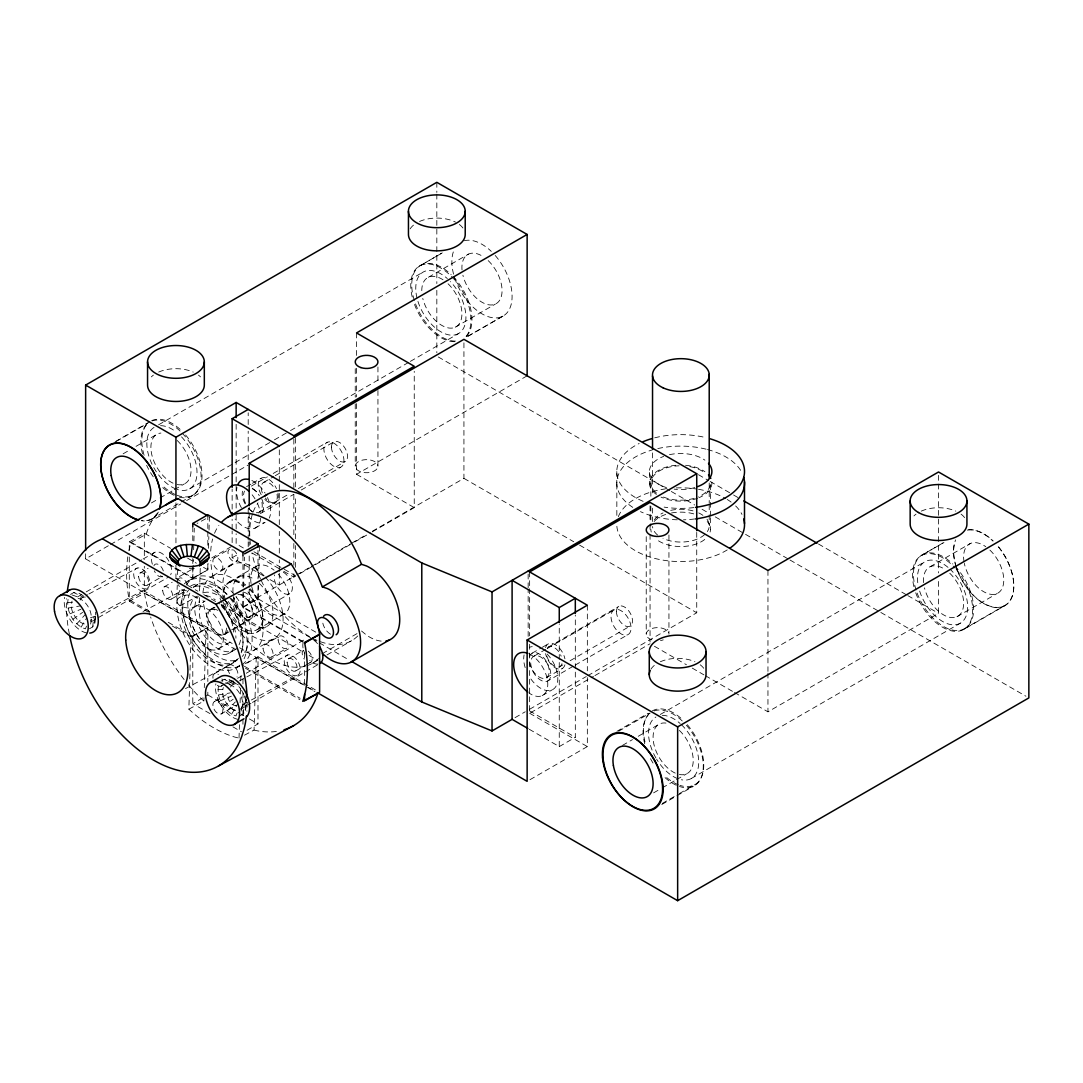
<?xml version="1.0" encoding="UTF-8"?>
<svg xmlns="http://www.w3.org/2000/svg" width="1083" height="1083" viewBox="0 0 1083 1083"><rect width="100%" height="100%" fill="white"/><g stroke="black" fill="none" stroke-linecap="round" stroke-linejoin="round"><path stroke-width="0.75" stroke-dasharray="5 3.75" d="M129.283 557.014L129.283 599.792L150.93 612.288M129.283 550.299L129.283 541.893L144.323 533.161L170.586 548.323M263.589 575.885L232.141 557.731L232.141 549.352M232.141 542.651L232.141 530.927M232.141 529.249L232.141 519.204M232.141 509.145L232.141 489.042M242.958 724.243L242.958 692.308M242.958 683.901L242.958 678.865M248.197 540.079L248.197 508.252M248.197 459.679L248.197 431.196M248.197 424.495L248.197 412.772M310.631 637.806L249.198 602.338L249.198 588.935M249.198 587.257L249.198 553.751M249.198 535.327L249.198 506.858M279.306 573.232L279.306 584.955L269.301 579.175M279.306 571.553L279.306 559.83M279.306 553.129L279.306 531.347M279.306 524.646L279.306 482.774M279.306 481.096L279.306 447.59M295.361 567.316L295.361 545.534M295.361 538.833L295.361 495.283M295.361 486.903L295.361 438.331M372.376 531.225L463.93 478.361L463.93 342.675M528.152 636.384L528.152 589.477M528.152 587.798L528.152 571.052M529.249 729.265L559.261 746.593L559.261 661.158M559.261 659.479L559.261 624.295M559.261 746.593L575.317 737.32L575.317 670.309M575.317 668.631L575.317 615.036M587.731 675.697L696.735 612.761L696.735 532.362M240.006 715.836L243.242 713.968C247.872 708.864 245.286 701.946 245.827 695.841M245.394 710.489L246.125 698.982L246.247 705.75M199.367 597.599C202.183 610.243 179.44 611.029 176.664 601.227L177.26 585.023M177.301 583.331L177.815 566.423M237.678 737.794L234.984 737.13A127.713 76.284 61.8 0 1 192.815 712.79L188.848 709.162L191.028 636.818L206.068 628.749L204.294 687.624M128.891 550.76A127.713 76.284 61.8 0 1 129.933 546.387L131.192 542.339L192.801 577.902L193.343 559.667M193.64 549.731L194.29 528.193M199.57 590.844L200.287 567.167M188.848 709.162L203.888 701.08L203.997 697.723M129.283 541.893L192.788 578.525L207.828 569.834L208.031 563.201M208.477 548.296L208.829 536.694M209.033 530.061L209.425 516.808L197.12 523.414M239.032 738.119L239.424 724.662M240.088 702.799L240.534 687.651M240.737 680.923L240.995 672.516M303.132 641.61L242.971 606.873L243.364 593.606M243.567 586.986L244.46 557.149M244.501 735.181L254.058 730.05L256.238 657.719L304.946 685.837M303.118 642.3L242.958 607.482L257.998 598.791L258.404 585.537M258.647 577.253L259.595 545.764M89.429 628.79L92.651 626.935L94.776 623.497L95.142 614.778M243.242 713.968L244.433 703.639L245.651 701.676M92.651 626.935L93.91 616.741L89.794 617.851M86.532 626.123L85.435 628.871C73.224 624.918 65.373 610.27 68.364 597.87M94.776 623.497L95.615 612.085M237.069 713.128L235.986 715.917C223.68 711.924 215.761 697.168 218.766 684.659M241.116 711.071L242.592 704.695L244.433 703.639M90.566 624.079L92.082 617.797L95.006 616.227M176.8 600.239C181.091 592.902 196.578 593.227 199.353 601.688L199.218 602.676M231.586 714.211L237.813 703.774M81.076 627.179L86.532 618.163M80.047 600.131L81.266 598.168L87.493 594.743M230.557 687.028L231.776 685.065L238.003 681.64M227.24 710.868L235.349 701.879M76.758 623.862L84.84 614.982M223.355 706.224L233.156 699.252M72.913 619.259L82.646 612.355M209.98 713.602L192.788 703.679L207.828 694.948L207.828 689.912M247.059 730.267L257.998 723.918L257.998 656.731L242.958 665.422M115.177 441.688L150.645 421.206M414.342 300.505A42.575 24.584 60 0 1 419.473 266.066L442.257 252.853M421.707 264.78L441.769 253.192M116.422 441.322L147.951 423.115M158.578 424.82L423.101 272.09M428.421 277.262L468.56 254.099M123.124 453.804L130.298 449.662M136.025 446.358L157.536 433.945M455.28 327.215L495.418 304.039M151.417 502.932L158.592 498.789M160.027 497.963L172.928 490.518M174.349 489.678L184.394 483.884M189.66 488.799L272.97 440.7M274.432 439.86L289.053 431.427M290.515 430.574L408.887 362.236M410.349 361.384L458.583 333.537A35.482 20.482 60 0 0 450.447 281.607M502.133 316.534L466.286 337.219L503.27 315.938M150.97 519.556L193.207 494.945M85.638 553.819L85.638 558.882L109.045 545.358M110.507 544.519L180.753 503.961M186.601 500.59L230.503 475.247M231.965 474.395L248.061 465.108M246.572 486.66L250.958 484.142M252.42 483.289L261.179 478.239M251.31 486.118L267.366 476.845M273.2 473.474L327.201 442.297M263.589 482.422L273.823 476.506M275.285 475.667L333.821 441.878M70.503 594.418L73.712 592.563L77.705 592.482M77.448 596.95L84.745 592.726M86.207 591.887L141.67 559.87M143.132 559.018L154.801 552.289M139.883 573.069L148.1 568.331M274.933 502.092L289.567 493.645M298.353 488.568L345.179 461.534M259.311 512.083L275.366 502.81M260.353 513.613L293.926 494.241M301.223 490.017L340.631 467.274A14.187 8.19 60 0 0 337.016 445.56A14.187 8.19 60 0 0 324.101 451.53A14.187 8.19 60 0 0 340.631 467.274M147.342 585.131L162.396 576.44A7.094 4.102 60 0 1 154.314 570.795M90.877 621.913L168.231 577.253M255.019 528.152L265.064 522.358A24.124 13.93 60 0 1 248.373 516.821M175.947 565.109L175.947 578.579L193.14 568.643M211.781 557.894L233.278 545.48M356.551 403.621L356.551 474.3L527.137 375.815M163.966 586.972L172.183 582.234M214.515 557.799L229.555 549.108M232.141 557.731L239.438 553.521M171.425 599.034L186.479 590.343A7.094 4.102 60 0 1 178.397 584.698M221.23 570.281A7.094 4.102 60 0 0 219.416 559.424A7.094 4.102 60 0 0 212.958 562.402A7.094 4.102 60 0 0 221.23 570.281L236.27 561.59M197.729 584.509L192.706 587.406A42.575 24.584 60 0 1 222.15 597.18M212.782 575.818L232.845 564.229M229.352 581.842L256.441 566.206M229.528 582.519L239.56 576.725M194.967 606.846L205.012 601.051A24.124 13.93 60 0 0 205.012 630.333A24.124 13.93 60 0 0 230.219 641.826M209.709 609.797L215.436 606.48M210.765 609.675L214.948 607.265M249.198 602.338L295.361 575.682L282.501 568.264M296.81 574.843L309.887 567.302M311.349 566.463L350.581 543.801M352.043 542.962L366.568 534.582M283.746 571.296L293.845 577.131L298.191 574.613M299.639 573.773L314.151 565.407M315.6 564.568L353.329 542.786M354.777 541.947L370.738 532.741M372.186 531.902L414.248 507.616L414.248 371.307M168.244 622.292L192.788 636.452L207.828 627.761L207.828 681.518M249.564 616.877L289.702 593.701M223.139 634.76L230.3 630.631M231.735 629.805L253.232 617.391M224.966 634.259L231.924 630.238M233.319 629.426L250.051 619.774M217.805 649.299A24.124 13.93 60 0 0 211.659 612.382A24.124 13.93 60 0 0 189.701 622.535A24.124 13.93 60 0 0 217.805 649.299L227.836 643.505M257.023 629.778L284.112 614.129M256.387 632.458L266.418 626.664M228.296 653.591L233.305 650.693M232.994 662.322L238.016 659.425A42.575 24.584 60 0 1 200.179 639.877A42.575 24.584 60 0 1 190.364 591.954M253.056 650.748L273.133 639.16M214.515 673.667L229.555 664.976M264.306 644.913L279.36 636.222M220.918 681.193L224.167 679.325L228.188 679.244L235.891 683.955L233.617 683.996L224.167 679.325M221.23 686.148L225.332 683.779M226.699 682.98L234.903 678.242M271.765 656.961L286.819 648.27M228.77 683.373L236.067 679.163M237.529 678.324L244.826 674.1M246.288 673.26L304.661 639.552M214.515 701.473L229.555 692.782M288.389 658.816L303.443 650.125A7.094 4.102 60 0 0 304.228 659.141M322.382 653.604L357.16 633.528M221.23 713.954A7.094 4.102 60 0 0 219.416 703.097A7.094 4.102 60 0 0 212.958 706.089A7.094 4.102 60 0 0 221.23 713.954L236.27 705.263A7.094 4.102 60 0 1 229.555 701.391A7.094 4.102 60 0 1 228.865 693.269M295.849 670.864L306.8 664.556M308.168 663.757L310.902 662.173M312.486 663.297L318.294 659.94M326.985 654.917L351.623 640.703M240.737 709.189L250.958 703.287M252.42 702.447L319.553 663.689M532.091 653.198L540.85 648.135M542.312 647.296L548.147 643.925M548.553 646.957L618.799 606.399M534.054 656.136L545.724 649.394M547.186 648.555L614.318 609.783M559.911 666.614L562.835 664.921M570.145 660.698L630.144 626.069M546.292 677.768L562.348 668.509M547.47 681.112A14.187 8.19 60 0 0 543.869 659.385A14.187 8.19 60 0 0 530.941 665.368A14.187 8.19 60 0 0 547.47 681.112L573.746 665.937M575.208 665.097L627.747 634.76A14.187 8.19 60 0 0 624.133 613.046A14.187 8.19 60 0 0 611.218 619.016A14.187 8.19 60 0 0 627.747 634.76M542.136 695.638L552.181 689.844M515.021 717.677L525.241 711.775M529.614 709.257L586.282 676.537M529.641 644.277L529.641 713.264L593.484 676.415M594.933 675.575L650.057 643.749M530.007 779.679L587.338 746.58L587.338 677.579M923.42 554.252L943.483 542.664M616.89 731.35L648.094 713.331M916.056 589.978A42.575 24.584 60 0 1 921.186 555.538L943.97 542.502M618.61 731.255L650.152 713.047M660.278 714.482L924.814 561.752M930.135 566.734L970.273 543.558M622.454 745.402L632.499 739.608M638.225 736.291L659.737 723.877M734.477 692.497L767.955 711.815L938.541 613.33L938.541 579.676M956.993 616.687L997.118 593.511M653.618 792.864L660.779 788.722M662.214 787.896L675.115 780.45M676.55 779.625L686.581 773.831M691.374 778.46L960.296 623.199A35.482 20.482 60 0 0 950.305 569.401M963.708 629.169L1003.833 605.993M662.295 803.451L677.904 794.435M679.325 793.609L694.92 784.606M915.731 592.78A42.575 24.584 60 0 0 963.843 629.345L1004.983 605.6A42.575 24.584 60 0 0 997.362 545.642M661.767 804.52L693.296 786.312M131.192 542.339L146.232 534.271L147.126 531.415A127.713 76.284 61.8 0 1 158.714 511.501M88.955 593.958L137.243 568.047M100.854 613.086L146.232 588.746A11.358 6.782 61.8 0 0 145.257 571.662A11.358 6.782 61.8 0 0 133.723 574.775A11.358 6.782 61.8 0 0 146.232 588.746M127.794 556.824A127.713 76.284 61.8 0 0 128.444 595.907L129.432 601.255L144.472 593.186L206.068 628.749M192.801 577.902L207.828 569.834L207.828 563.16M188.022 581.029L193.031 578.349M143.01 611.57L184.76 589.179M179.981 605.763L196.037 597.153M242.971 606.873L257.998 598.791L319.607 634.367M185.45 688.639L233.156 663.04M235.945 668.035L239.695 666.018M245.299 663.581L256.238 657.719M239.465 680.855L245.327 677.714M246.789 676.929L287.767 654.944M242.592 704.695L249.902 700.769M251.378 699.984L296.742 675.643A11.358 6.782 61.8 0 0 295.781 658.559A11.358 6.782 61.8 0 0 284.233 661.672A11.358 6.782 61.8 0 0 296.742 675.643M69.921 613.817L80.927 609.242M220.336 700.742L231.437 696.139M68.053 608.064L79.871 605.952M218.468 694.948L230.381 692.849M194.331 568.304L187.4 568.778M85.381 597.058L83.093 597.099L73.712 592.563M67.525 602.568L75.052 602.73M217.927 689.397L225.521 689.6M254.058 730.05L256.915 730.741A127.713 76.284 61.8 0 0 276.503 731.445M72.033 594.96L81.266 598.168M225.575 682.845L231.776 685.065M229.65 679.813L238.382 684.93M244.42 666.262L300.153 698.305M698.44 474.706L708.688 480.635M710.15 481.475L732.108 494.159M733.57 494.999L739.432 498.383M818.491 544.018L906.336 594.743M907.798 595.582L938.541 613.33M438.29 356.97L669.822 490.64M671.298 491.479L694.745 505.016M702.068 509.254L709.392 513.477M715.254 516.862L788.519 559.166M789.994 560.019L879.382 611.624M880.845 612.464L1025.926 696.22M463.93 478.361L573.746 541.757M579.595 545.142L696.735 612.761M356.551 474.3L414.248 507.616M654.43 646.267L686.446 664.759M692.267 668.116L703.909 674.844M705.371 675.684L733.029 691.658M253.923 551.761L281.066 567.438M529.587 710.922L575.317 737.32M243.364 547.984L236.148 543.815L236.148 533.716M252.014 552.98L282.297 570.47M529.641 713.264L587.338 746.58M187.63 558.165L196.375 563.214M203.509 567.33L207.828 569.834M312.094 638.645L317.942 642.029M319.404 642.869L348.658 659.764M175.947 578.579L180.333 581.111M187.643 585.334L197.891 591.25M203.739 594.635L219.835 603.921M221.298 604.761L303.254 652.074M309.102 655.459L317.888 660.522M207.828 627.761L144.323 591.101L144.323 566.274M85.638 558.882L232.168 643.478M239.505 647.715L306.909 686.636M308.371 687.475L315.695 691.712M306.367 686.663L314.963 691.631M129.432 601.255L148.046 612.003M172.4 626.069L191.028 636.818M245.489 668.265L299.937 699.699M207.828 694.948L239.37 713.155M240.805 713.981L243.675 715.633M249.401 718.95L257.998 723.918M232.913 726.842L241.523 731.81M257.998 656.731L316.737 690.67M78.978 593.24L84.095 596.286M232.588 680.95L236.933 684.294M361.519 631.01L366.474 635.085A42.575 24.584 60 0 0 383.287 641.204M203.888 701.08L201.1 698.521A127.713 76.284 61.8 0 1 188.198 684.591M238.869 686.608L240.805 688.937M241.563 690.304L243.837 694.42M244.298 695.868L245.706 700.214M144.472 593.186L145.163 596.963A127.713 76.284 61.8 0 0 150.117 615.469M69.339 633.975L68.27 628.194A127.713 76.284 61.8 0 1 66.659 598.682M95.358 616.037L95.615 618.786M938.541 475.342L938.541 572.948M767.955 570.47L767.955 671.433M767.955 673.112L767.955 711.815M710.462 516.09L710.462 482.991A29.796 17.206 0 0 1 698.183 496.907M710.462 517.755L710.462 529.33M709.216 482.977L709.216 503.067M709.216 504.732L709.216 513.098M709.216 514.777L709.216 524.822M668.942 534.961L668.942 634.191M652.535 452.897L652.535 496.407M652.535 508.13L652.535 521.519M650.856 482.991L650.856 496.231M650.856 506.167L650.856 526.027M650.057 505.761L650.057 522.588M650.057 524.267L650.057 532.687M650.057 534.366L650.057 642.07M649.489 472.445L649.489 484.033M646.226 536.64L646.226 634.191M616.809 471.511L616.809 483.099M616.836 484.142L616.836 517.512M587.338 605.221L587.338 670.851M529.641 571.919L529.641 587.054M529.641 588.746L529.641 635.856M436.828 182.323L436.828 192.449M436.828 194.128L436.828 283.556M436.828 290.312L436.828 352.747M377.94 366.961L377.94 383.775M377.94 390.503L377.94 466.191A11.358 6.552 0 0 1 360.91 471.863A11.358 6.552 0 0 1 360.91 460.519A11.358 6.552 0 0 1 377.94 466.191M356.551 332.941L356.551 356.497M356.551 368.288L356.551 396.892M355.238 368.64L355.238 397.231M355.238 403.959L355.238 466.191M304.553 653.022L304.553 687.651M293.845 439.143L293.845 487.946M293.845 494.674L293.845 536.735M293.845 543.476L293.845 565.353M293.845 573.76L293.845 577.131M257.998 550.421L257.998 578.782M257.998 585.456L257.998 598.791M249.198 542.028L249.198 545.385M248.197 541.757L248.197 546.78M242.958 555.782L242.958 590.804M242.958 592.469L242.958 607.482M236.148 424.333L236.148 508.482M236.148 515.21L236.148 532.037M207.828 514.791L207.828 529.804M207.828 531.469L207.828 548.147M192.788 526.812L192.788 543.49M192.788 558.503L192.788 578.525M192.788 636.452L192.788 703.679M175.947 502.85L175.947 544.925M144.323 533.161L144.323 559.654M308.208 651.086A7.094 4.102 60 0 1 312.188 659.046A7.094 4.102 60 0 1 308.208 662.417M221.92 685.647A7.094 4.102 60 0 1 215.355 683.468M212.958 678.269A7.094 4.102 60 0 1 218.387 674.438M221.92 678.838A7.094 4.102 60 0 1 222.773 681.532M229.555 673.585A7.094 4.102 60 0 1 229.082 665.273A7.094 4.102 60 0 1 236.013 668.428A7.094 4.102 60 0 1 236.974 676.956M233.441 549.893A7.094 4.102 60 0 1 237.353 560.628A7.094 4.102 60 0 1 229.082 556.852A7.094 4.102 60 0 1 231.369 548.946M177.978 579.771A7.094 4.102 60 0 1 182.743 578.525A7.094 4.102 60 0 1 187.521 585.28M249.158 589.03A28.375 16.38 60 0 1 256.766 632.269A28.375 16.38 60 0 1 223.572 602.283M223.328 600.97A28.375 16.38 60 0 1 245.056 585.646M259.189 583.236A28.375 16.38 60 0 1 266.797 626.475A28.375 16.38 60 0 1 233.603 596.503M233.035 592.591A28.375 16.38 60 0 1 255.087 579.865M265.227 577.009A42.575 24.584 60 0 1 274.635 638.347A42.575 24.584 60 0 1 225.927 601.309M225.481 599.955A42.575 24.584 60 0 1 231.329 565.042A42.575 24.584 60 0 1 264.266 575.966M247.966 591.873A42.575 24.584 60 0 1 262.858 634.205A42.575 24.584 60 0 1 242.226 651.709M236.067 649.665A42.575 24.584 60 0 1 203.049 600.402M202.927 593.051A42.575 24.584 60 0 1 242.226 585.592M193.519 587.473A42.575 24.584 60 0 1 227.173 594.283M231.072 598.357A42.575 24.584 60 0 1 242.226 656.46M237.204 659.357A42.575 24.584 60 0 1 195.157 642.774A42.575 24.584 60 0 1 188.496 590.37M224.127 599.143A42.575 24.584 60 0 1 240.954 653.55M236.541 648.419A32.639 18.844 60 0 1 204.958 636.614A32.639 18.844 60 0 1 198.297 596.543M203.658 592.767A32.639 18.844 60 0 1 222.665 598.669M224.993 600.74A32.639 18.844 60 0 1 238.95 644.981M227.565 630.563A14.187 8.19 60 0 1 216.126 632.377A14.187 8.19 60 0 1 207.868 615.185A14.187 8.19 60 0 1 217.873 610.379M233.928 647.878A32.639 18.844 60 0 1 199.286 638.591A32.639 18.844 60 0 1 197.404 596.151M205.716 595.406A32.639 18.844 60 0 1 215.26 599.752M221.122 604.761A32.639 18.844 60 0 1 235.932 638.185M237.935 594.553A14.187 8.19 60 0 1 252.84 611.178A14.187 8.19 60 0 1 241.211 617.892A14.187 8.19 60 0 1 234.266 596.679M153.894 565.867A7.094 4.102 60 0 1 158.66 564.622A7.094 4.102 60 0 1 163.438 571.377M237.84 719.329A24.124 13.93 60 0 1 215.883 683.82M235.661 710.353A14.187 8.19 60 0 1 225.102 700.999A14.187 8.19 60 0 1 223.396 687.543M229.461 684.74A14.187 8.19 60 0 1 240.683 695.421A14.187 8.19 60 0 1 240.683 709.04M317.861 664.136A14.187 8.19 60 0 1 309.738 660.427M304.716 653.32A14.187 8.19 60 0 1 303.673 650.626M303.023 647.945A14.187 8.19 60 0 1 303.673 641.19M313.894 640.283A14.187 8.19 60 0 1 317.861 644.06M528.951 653.794A24.124 13.93 60 0 1 547.781 684.266A24.124 13.93 60 0 1 528.951 692.971M547.145 654.037A24.124 13.93 60 0 1 555.227 687.407A24.124 13.93 60 0 1 529.343 676.672M525.174 667.629A24.124 13.93 60 0 1 524.077 654.89M529.343 647.39A24.124 13.93 60 0 1 532.227 646.632M238.328 658.329A43.997 26.276 61.8 0 1 196.131 648.04A43.997 26.276 61.8 0 1 184.719 591.927M190.716 585.984A43.997 26.276 61.8 0 1 222.597 595.312M228.093 601.403A43.997 26.276 61.8 0 1 241.184 652.873M239.573 666.059A49.669 29.674 61.8 0 1 195.17 643.018A49.669 29.674 61.8 0 1 185.626 586.16M186.262 585.05A49.669 29.674 61.8 0 1 234.036 594.296M235.932 596.665A49.669 29.674 61.8 0 1 240.954 665.341M239.668 665.179A49.669 29.674 61.8 0 1 192.571 649.11A49.669 29.674 61.8 0 1 181.254 587.744M184.3 583.886A49.669 29.674 61.8 0 1 230.219 598.452A49.669 29.674 61.8 0 1 243.959 659.046M247.195 702.068A127.713 76.284 61.8 0 1 246.883 711.206M184.124 679.542A127.713 76.284 61.8 0 1 150.632 617.012M86.518 632.892A24.124 13.93 60 0 1 64.56 597.383M84.339 623.93A14.187 8.19 60 0 1 73.779 614.562A14.187 8.19 60 0 1 72.074 601.106M78.138 598.303A14.187 8.19 60 0 1 88.698 607.671A14.187 8.19 60 0 1 90.403 621.114M162.572 576.901A14.187 8.19 60 0 1 160.474 575.682M152.351 564.189A14.187 8.19 60 0 1 161.516 553.183A14.187 8.19 60 0 1 170.681 574.775M260.624 518.121A24.124 13.93 60 0 1 235.079 519.055M252.136 494.796A24.124 13.93 60 0 1 255.019 498.87M257.416 503.311A24.124 13.93 60 0 1 260.299 512.462M241.374 507.737A24.124 13.93 60 0 1 236.96 487.404M251.865 480.514A24.124 13.93 60 0 1 265.064 493.076M267.447 497.517A24.124 13.93 60 0 1 269.22 518.134M261.761 499.006A14.187 8.19 60 0 1 258.661 514.059M252.596 512.042A14.187 8.19 60 0 1 248.63 508.265M245.53 503.257A14.187 8.19 60 0 1 244.474 491.127M252.596 489.002A14.187 8.19 60 0 1 258.661 493.997M277.965 493.131A14.187 8.19 60 0 1 274.716 503.121A14.187 8.19 60 0 1 264.022 498.573M261.179 494.62A14.187 8.19 60 0 1 261.815 477.928A14.187 8.19 60 0 1 276.49 488.636M564.933 664.813A14.187 8.19 60 0 1 555.241 667.805A14.187 8.19 60 0 1 545.561 653.618M545.561 647.62A14.187 8.19 60 0 1 555.241 644.629A14.187 8.19 60 0 1 564.933 658.816M261.91 502.39A14.187 8.19 60 0 1 254.816 512.489M252.217 511.379A14.187 8.19 60 0 1 247.966 507.846M245.124 503.893A14.187 8.19 60 0 1 242.524 491.195M252.217 488.203A14.187 8.19 60 0 1 259.311 495.703M529.506 656.894A14.187 8.19 60 0 1 544.952 659.317A14.187 8.19 60 0 1 544.952 678.296A14.187 8.19 60 0 1 529.506 662.891M357.715 635.992A84.433 48.749 60 0 1 314.76 639.336M309.413 636.52A84.433 48.749 60 0 1 261.111 580.217M260.434 578.715A84.433 48.749 60 0 1 251.946 553.115M250.444 544.316A84.433 48.749 60 0 1 249.835 537.818M249.767 536.234A84.433 48.749 60 0 1 252.623 513.491M253.124 512.069A84.433 48.749 60 0 1 258.025 502.81M305.365 666.207A84.433 48.749 60 0 1 222.665 604.287M221.974 602.811A84.433 48.749 60 0 1 210.711 560.412M210.711 551.139A84.433 48.749 60 0 1 212.606 539.023M214.542 533.283A84.433 48.749 60 0 1 218.888 525.404M318.578 658.572A84.433 48.749 60 0 1 308.33 665.26M278.236 574.125A27.671 15.974 60 0 1 282.988 614.684A27.671 15.974 60 0 1 251.378 585.104M251.08 583.507A27.671 15.974 60 0 1 274.094 570.213M330.477 634.205A11.358 6.552 60 0 1 322.45 620.288M250.187 588.759A27.671 15.974 60 0 1 256.644 629.981A27.671 15.974 60 0 1 224.574 602.04M224.289 600.754A27.671 15.974 60 0 1 245.733 584.888M240.846 594.391A12.766 7.378 60 0 1 252.177 610.095A12.766 7.378 60 0 1 242.389 615.74A12.766 7.378 60 0 1 234.456 598.073M283.313 572.217A12.766 7.378 60 0 1 292.315 588.746A12.766 7.378 60 0 1 281.756 592.008A12.766 7.378 60 0 1 274.595 574.897M221.69 606.588A24.124 13.93 60 0 1 233.481 632.134M226.455 628.072A14.187 8.19 60 0 1 216.776 634.056A14.187 8.19 60 0 1 206.406 617.31A14.187 8.19 60 0 1 215.368 610.149M243.418 592.09A14.187 8.19 60 0 1 256.454 609.025A14.187 8.19 60 0 1 246.179 616.281A14.187 8.19 60 0 1 236.703 596.828M151.363 376.884A28.375 16.38 0 0 1 153.42 375.111M158.66 372.078A28.375 16.38 0 0 1 193.221 372.078M198.46 375.111A28.375 16.38 0 0 1 200.517 376.884M410.159 228.851A28.375 16.38 0 0 1 414.315 224.479M419.554 221.46A28.375 16.38 0 0 1 455.55 222.137M459.341 224.479A28.375 16.38 0 0 1 464.241 230.219M277.018 494.335A11.358 6.552 60 0 1 274.148 502.431A11.358 6.552 60 0 1 265.24 497.963M262.303 492.873A11.358 6.552 60 0 1 264.374 482.084A11.358 6.552 60 0 1 274.933 488.974M913.957 515.928A28.375 16.38 0 0 1 916.028 514.141M921.267 511.122A28.375 16.38 0 0 1 955.815 511.122M961.054 514.141A28.375 16.38 0 0 1 965.21 518.513M650.978 669.145A28.375 16.38 0 0 1 655.134 664.772M660.373 661.74A28.375 16.38 0 0 1 694.934 661.74M700.173 664.772A28.375 16.38 0 0 1 704.329 669.145M1004.983 605.6A42.575 24.584 60 0 1 956.871 569.022M956.357 567.506A42.575 24.584 60 0 1 955.071 541.459M967.295 530.115A42.575 24.584 60 0 1 993.003 541.04M495.188 255.453A42.575 24.584 60 0 1 509.416 309.224A42.575 24.584 60 0 1 470.374 304.445A42.575 24.584 60 0 1 453.885 250.376M464.296 240.737A42.575 24.584 60 0 1 491.289 251.378M663.256 639.863A11.358 6.552 0 0 1 660.522 640.527M651.912 639.863A11.358 6.552 0 0 1 650.666 628.993A11.358 6.552 0 0 1 668.549 632.499M181.524 436.855A35.482 20.482 60 0 1 196.903 475.153A35.482 20.482 60 0 1 177.138 489.421M175.852 488.947A35.482 20.482 60 0 1 149.576 458.326A35.482 20.482 60 0 1 154.192 427.352M160.541 425.687A35.482 20.482 60 0 1 175.852 431.738M458.583 333.537A35.482 20.482 60 0 1 417.672 300.519M416.982 298.001A35.482 20.482 60 0 1 422.654 272.375A35.482 20.482 60 0 1 447.333 278.588M681.397 724.662A35.482 20.482 60 0 1 698.725 762.215A35.482 20.482 60 0 1 681.397 779.76M677.565 778.609A35.482 20.482 60 0 1 656.609 759.169M655.905 757.978A35.482 20.482 60 0 1 655.905 717.014M662.255 715.349A35.482 20.482 60 0 1 680.138 723.512M960.296 623.199A35.482 20.482 60 0 1 918.695 587.663M917.775 582.708A35.482 20.482 60 0 1 949.046 568.25M727.207 549.934A63.856 36.863 0 0 1 658.085 559.194A63.856 36.863 0 0 1 616.836 525.864M618.339 516.659A63.856 36.863 0 0 1 665.179 488.934M676.252 487.919A63.856 36.863 0 0 1 696.938 489.056M698.481 489.299A63.856 36.863 0 0 1 725.813 498.627M727.207 499.466A63.856 36.863 0 0 1 731.12 502.106M735.628 505.937A63.856 36.863 0 0 1 741.99 514.411M694.596 518.974A63.856 36.863 0 0 1 683.468 519.826M677.322 519.799A63.856 36.863 0 0 1 640.473 511.636M632.77 507.372A63.856 36.863 0 0 1 651.668 450.135M657.787 448.565A63.856 36.863 0 0 1 706.644 449.31M707.483 449.526A63.856 36.863 0 0 1 741.99 472.702M694.189 498.315A29.796 17.206 0 0 1 663.148 496.907M656.555 493.103A29.796 17.206 0 0 1 653.766 475.586A29.796 17.206 0 0 1 679.109 465.812M689.871 466.624A29.796 17.206 0 0 1 704.776 472.878M704.776 539.442A29.796 17.206 0 0 1 656.555 539.442M651.235 532.024A29.796 17.206 0 0 1 650.856 529.33M654.105 521.519A29.796 17.206 0 0 1 667.128 514.005M671.46 512.976A29.796 17.206 0 0 1 694.189 514.005M707.213 521.519A29.796 17.206 0 0 1 710.096 532.024M561.982 663.662A11.358 6.552 60 0 1 554.225 666.059A11.358 6.552 60 0 1 546.482 654.701M547.281 648.135A11.358 6.552 60 0 1 561.184 656.163M157.604 513.098A42.575 24.584 60 0 1 141.575 520.503M185.599 435A42.575 24.584 60 0 1 201.655 480.676A42.575 24.584 60 0 1 176.637 495.134M175.473 494.633A42.575 24.584 60 0 1 162.626 485.766M144.12 455.32A42.575 24.584 60 0 1 147.572 423.588M151.782 420.624A42.575 24.584 60 0 1 181.227 430.384M687.299 724.662A42.575 24.584 60 0 1 703.49 769.512A42.575 24.584 60 0 1 679.894 785.351M678.351 784.782A42.575 24.584 60 0 1 664.339 775.428M645.008 741.95A42.575 24.584 60 0 1 649.286 713.25M652.359 710.868A42.575 24.584 60 0 1 682.94 720.046M956.221 569.401A42.575 24.584 60 0 1 963.843 629.345M913.93 586.688A42.575 24.584 60 0 1 922.567 554.956A42.575 24.584 60 0 1 955.165 568.196M454.508 341.687A42.575 24.584 60 0 1 414.017 303.118M412.217 297.026A42.575 24.584 60 0 1 445.56 271.21A42.575 24.584 60 0 1 465.203 337.314M706.996 519.271A28.375 16.38 0 0 1 707.361 531.55M704.667 534.596A28.375 16.38 0 0 1 663.013 538.413M657.625 535.083A28.375 16.38 0 0 1 652.535 526.528M654.376 519.799A28.375 16.38 0 0 1 663.013 512.936M670.702 510.377A28.375 16.38 0 0 1 693.756 511.081M698.738 512.936A28.375 16.38 0 0 1 702.921 515.359M711.842 482.152A31.217 18.018 0 0 1 699.009 497.679M697.669 498.207A31.217 18.018 0 0 1 661.009 497.097M656.406 494.43A31.217 18.018 0 0 1 675.778 465.284M685.553 465.284A31.217 18.018 0 0 1 704.925 471.755M693.932 507.575A63.856 36.863 0 0 1 664.136 507.115M643.126 501.334A63.856 36.863 0 0 1 639.187 443.475M654.687 437.83A63.856 36.863 0 0 1 706.644 437.83M694.839 487.567A31.217 18.018 0 0 1 674.168 489.137M666.492 487.567A31.217 18.018 0 0 1 663.662 456.39M669.47 454.684A31.217 18.018 0 0 1 704.925 460.167M488.189 260.61A28.375 16.38 60 0 1 496.176 303.646A28.375 16.38 60 0 1 462.901 275.204M462.021 269.965A28.375 16.38 60 0 1 482.693 256.319M455.523 341.104A42.575 24.584 60 0 1 414.789 301.846M419.473 266.066A42.575 24.584 60 0 1 451.151 274.554M453.127 276.517A42.575 24.584 60 0 1 466.204 336.732M448.051 283.787A28.375 16.38 60 0 1 456.038 326.822A28.375 16.38 60 0 1 422.763 298.38M421.774 290.65A28.375 16.38 60 0 1 443.949 280.402M998.743 547.118A42.575 24.584 60 0 1 1004.225 605.817A42.575 24.584 60 0 1 956.641 568.155M956.194 566.802A42.575 24.584 60 0 1 955.599 539.848M968.649 529.749A42.575 24.584 60 0 1 993.003 540.85M989.903 550.083A28.375 16.38 60 0 1 997.511 593.322A28.375 16.38 60 0 1 964.317 563.336M964.06 562.023A28.375 16.38 60 0 1 985.787 546.698M954.827 565.989A42.575 24.584 60 0 1 965.576 628.126A42.575 24.584 60 0 1 916.502 591.318M921.186 555.538A42.575 24.584 60 0 1 952.864 564.026M949.764 573.245A28.375 16.38 60 0 1 957.751 616.295A28.375 16.38 60 0 1 924.476 587.852M923.596 582.613A28.375 16.38 60 0 1 945.662 569.875M686.351 725.231A42.575 24.584 60 0 1 703.043 770.351A42.575 24.584 60 0 1 679.42 786.475M676.306 785.243A42.575 24.584 60 0 1 665.057 777.662M653.022 763.055A42.575 24.584 60 0 1 649.434 756.557M644.737 743.872A42.575 24.584 60 0 1 648.798 714.36M654.213 710.908A42.575 24.584 60 0 1 682.466 721.17M679.366 730.402A28.375 16.38 60 0 1 693.228 760.442A28.375 16.38 60 0 1 679.366 774.48M675.25 773.113A28.375 16.38 60 0 1 653.523 742.342A28.375 16.38 60 0 1 666.952 723.241M182.242 433.2A42.575 24.584 60 0 1 200.951 479.255A42.575 24.584 60 0 1 177.219 496.528M174.106 495.297A42.575 24.584 60 0 1 161.665 486.605M153.272 476.818A42.575 24.584 60 0 1 146.611 465.284M142.536 453.939A42.575 24.584 60 0 1 146.611 424.428M152.013 420.962A42.575 24.584 60 0 1 180.265 431.224M177.165 440.456A28.375 16.38 60 0 1 191.028 470.509A28.375 16.38 60 0 1 177.165 484.534M173.063 483.18A28.375 16.38 60 0 1 151.877 455.063A28.375 16.38 60 0 1 160.934 433.051M158.321 512.11A42.575 24.584 60 0 1 141.602 520.774M287.13 662.566A7.094 4.102 60 0 0 295.063 671.23A7.094 4.102 60 0 0 294.156 660.725A7.094 4.102 60 0 0 287.13 662.566M263.047 648.663A7.094 4.102 60 0 0 270.994 657.327A7.094 4.102 60 0 0 270.073 646.822A7.094 4.102 60 0 0 263.047 648.663M278.101 639.972A7.094 4.102 60 0 0 286.034 648.636A7.094 4.102 60 0 0 285.127 638.131A7.094 4.102 60 0 0 278.101 639.972M162.707 590.736A7.094 4.102 60 0 0 170.64 599.4A7.094 4.102 60 0 0 169.733 588.895A7.094 4.102 60 0 0 162.707 590.736M138.624 576.819A7.094 4.102 60 0 0 146.557 585.497A7.094 4.102 60 0 0 145.65 574.992A7.094 4.102 60 0 0 138.624 576.819M616.444 611.597A11.358 6.552 60 0 0 628.478 626.583A11.358 6.552 60 0 0 628.478 610.528A11.358 6.552 60 0 0 616.444 611.597M331.466 447.076A11.358 6.552 60 0 0 343.514 462.048A11.358 6.552 60 0 0 343.514 445.993A11.358 6.552 60 0 0 331.466 447.076"/><path stroke-width="1.5" d="M232.141 487.377L232.141 418.688L248.197 409.415M249.198 505.179L249.198 463.294L463.93 339.317L696.735 473.731L696.735 530.684M527.814 728.439L512.097 719.356L492.034 730.944L421.788 701.974L421.788 562.943L249.198 463.294M492.034 730.944L492.034 591.914L696.735 473.731M512.097 719.356L512.097 580.326L559.261 607.549L575.317 598.276L575.317 613.357M559.261 622.63L559.261 607.549M179.061 565.231L177.964 561.346C180.198 556.635 186.33 556.066 190.946 556.364L192.49 544.641C198.812 545.588 206.298 547.714 209.005 554.171L209.005 557.637L207.083 560.886L199.692 565.773M190.946 556.364L194.331 557.041L198.406 545.832M179.995 566.111L171.696 560.155L169.774 556.824L169.774 553.372C173.686 545.115 184.408 544.126 192.49 544.641M209.005 557.637L200.382 563.796L199.286 565.651L207.083 560.886M194.331 557.041L197.201 558.273L203.428 547.971M200.382 563.796L199.286 559.911L207.083 550.841M200.382 561.806L209.005 554.171M304.553 643.126L319.607 634.367L318.903 630.59A127.713 76.284 61.8 0 0 293.1 566.991L291.165 563.999L259.595 545.764L244.555 553.846M85.638 550.448L85.638 385.088L436.828 182.323L527.137 234.456L527.137 375.815M85.638 385.088L175.947 437.221L236.148 402.456L295.361 436.652M527.137 234.456L356.551 332.941L414.248 366.257L293.845 435.772M59.795 595.677L69.826 589.883M192.788 526.812L192.788 523.468L207.828 514.791L257.998 543.747L257.998 547.091M228.053 517.051L267.19 494.457M192.788 523.468L242.958 552.438L257.998 543.747M221.974 521.762A84.433 48.749 60 0 1 318.578 577.537L322.382 586.905L361.519 564.311L366.474 565.949A42.575 24.584 60 0 1 397.989 607.116A42.575 24.584 60 0 1 386.008 640.96M211.117 682.114L221.149 676.32A24.124 13.93 60 0 1 243.973 689.505A24.124 13.93 60 0 1 246.369 717.095M233.942 724.568A24.124 13.93 60 0 0 227.796 687.651A24.124 13.93 60 0 0 205.851 697.804A24.124 13.93 60 0 0 233.942 724.568L243.973 718.774M350.621 662.39L389.758 639.796M529.641 571.919L650.057 502.39L767.955 570.47L938.541 471.985L1028.85 524.118L1028.85 697.912L677.647 900.677L317.17 692.551M320.812 662.214L527.137 781.344L527.137 639.985L587.338 605.221L528.152 571.052M527.137 639.985L677.647 726.883L1028.85 524.118M67.214 592.239A127.713 76.284 61.8 0 1 69.759 578.674L71.925 571.77A127.713 76.284 61.8 0 1 100.597 539.632L177.856 498.573L207.99 515.982M102.641 538.928L215.964 604.355L291.165 563.999M218.428 765.992L293.642 725.637M203.442 563.607C194.642 567.722 183.975 567.438 175.351 563.038M177.856 498.573L175.798 499.263A127.713 76.284 61.8 0 0 165.428 505.247M322.382 586.905L327.337 588.543A42.575 24.584 60 0 1 360.585 642.314A42.575 24.584 60 0 1 327.337 657.679L322.382 653.604M421.788 562.943L492.034 591.914M743.818 500.915L817.029 543.179M232.141 418.688L279.306 445.912M351.582 661.442L421.788 701.974M171.696 560.155L177.842 564.392M197.201 558.273L199.286 559.911M169.774 556.824L177.964 563.336M169.774 553.372L177.964 561.346M171.683 550.11L179.061 559.491M215.964 604.355L217.9 607.346A127.713 76.284 61.8 0 1 243.702 670.946L245.381 680.07A127.713 76.284 61.8 0 1 247.114 697.79M175.338 547.389L181.145 557.935M361.519 564.311L357.715 554.943A84.433 48.749 60 0 0 264.631 496.122M180.36 545.453L184.015 556.838M69.61 635.423L69.962 637.318A127.713 76.284 61.8 0 0 153.651 760.185A127.713 76.284 61.8 0 0 241.726 736.494L243.892 729.59A127.713 76.284 61.8 0 0 246.437 716.012M186.276 544.505L187.4 556.296M966.929 500.942L966.929 524.118A28.375 16.38 0 0 1 938.541 540.498A28.375 16.38 0 0 1 910.167 524.118L910.167 500.942M744.495 481.827L744.495 523.536M709.216 374.19L709.216 477.955M706.035 651.573A28.375 16.38 0 0 1 663.459 665.761A28.375 16.38 0 0 1 663.459 637.373A28.375 16.38 0 0 1 706.035 651.573L706.035 674.736A28.375 16.38 0 0 1 673.951 690.995A28.375 16.38 0 0 1 650.233 670.499M677.647 726.883L677.647 900.677M652.535 375.909L652.535 449.553M649.272 651.573L649.272 674.736M465.216 211.28A28.375 16.38 0 0 1 422.641 225.481A28.375 16.38 0 0 1 422.641 197.092A28.375 16.38 0 0 1 465.216 211.28L465.216 234.456A28.375 16.38 0 0 1 436.828 250.85A28.375 16.38 0 0 1 408.453 234.456L408.453 211.28M304.553 694.244L304.553 700.836L319.607 692.335L319.607 634.367L304.567 642.436L305.555 647.783A127.713 76.284 61.8 0 1 304.066 697.303L302.793 701.351L317.833 693.282L316.94 696.139A127.713 76.284 61.8 0 1 284.003 729.793M242.958 552.438L242.958 555.782M236.148 402.456L236.148 417.605M232.141 512.503L232.141 515.846M204.321 361.912A28.375 16.38 0 0 1 161.746 376.099A28.375 16.38 0 0 1 161.746 347.724A28.375 16.38 0 0 1 204.321 361.912L204.321 385.088A28.375 16.38 0 0 1 175.947 401.468A28.375 16.38 0 0 1 147.559 385.088L147.559 361.912M175.947 437.221L175.947 499.48M319.553 646.47A14.187 8.19 60 0 1 319.553 663.689M527.773 692.105A24.124 13.93 60 0 1 513.667 664.569A24.124 13.93 60 0 1 527.773 653.306M67.444 591.575A24.124 13.93 60 0 1 93.923 605.248A24.124 13.93 60 0 1 89.767 633.095M232.195 514.966A24.124 13.93 60 0 1 228.838 488.541A24.124 13.93 60 0 1 248.887 491.235M238.057 484.128A24.124 13.93 60 0 1 248.373 479.349M323.533 616.281A11.358 6.552 60 0 1 335.364 620.397A11.358 6.552 60 0 1 336.163 634.76M743.737 518.933A63.856 36.863 0 0 1 729.861 548.201M743.737 477.319A63.856 36.863 0 0 1 695.57 518.947M138.583 519.908A42.575 24.584 60 0 1 100.76 466.922A42.575 24.584 60 0 1 134.454 449.445A42.575 24.584 60 0 1 159.418 509.105M708.485 474.909A31.217 18.018 0 0 1 710.814 478.429M709.649 438.656A63.856 36.863 0 0 1 744.075 475.843A63.856 36.863 0 0 1 695.57 507.358M643.126 441.674A63.856 36.863 0 0 1 651.668 438.656M708.485 463.321A31.217 18.018 0 0 1 697.669 486.619M138.624 520.165A42.575 24.584 60 0 1 100.881 468.438A42.575 24.584 60 0 1 132.397 448.281A42.575 24.584 60 0 1 160.27 506.316M125.736 640.067A43.997 26.276 61.8 0 0 174.173 694.217A43.997 26.276 61.8 0 0 170.437 628.032A43.997 26.276 61.8 0 0 125.736 640.067M54.529 611.367A24.124 13.93 60 0 0 82.619 638.131A24.124 13.93 60 0 0 76.473 601.214A24.124 13.93 60 0 0 54.529 611.367M317.441 623.185A11.358 6.552 60 0 0 329.476 638.171A11.358 6.552 60 0 0 329.476 622.116A11.358 6.552 60 0 0 317.441 623.185M360.91 367.584A11.358 6.552 0 0 0 377.94 361.912A11.358 6.552 0 0 0 360.91 356.239A11.358 6.552 0 0 0 360.91 367.584M651.912 535.584A11.358 6.552 0 0 0 668.942 529.912A11.358 6.552 0 0 0 651.912 524.24A11.358 6.552 0 0 0 651.912 535.584M918.479 512.53A28.375 16.38 0 0 0 965.955 505.192A28.375 16.38 0 0 0 931.19 485.116A28.375 16.38 0 0 0 918.479 512.53M602.554 757.843A42.575 24.584 60 0 0 650.193 809.827A42.575 24.584 60 0 0 644.737 746.81A42.575 24.584 60 0 0 602.554 757.843M663.013 387.782A28.375 16.38 0 0 0 708.905 377.615A28.375 16.38 0 0 0 670.702 359.759A28.375 16.38 0 0 0 663.013 387.782M603.583 762.256A42.575 24.584 60 0 0 653.157 809.488A42.575 24.584 60 0 0 642.327 744.346A42.575 24.584 60 0 0 603.583 762.256M613.398 765.519A28.375 16.38 60 0 0 646.456 797.007A28.375 16.38 60 0 0 639.227 753.565A28.375 16.38 60 0 0 613.398 765.519M111.197 475.572A28.375 16.38 60 0 0 144.256 507.061A28.375 16.38 60 0 0 137.027 463.632A28.375 16.38 60 0 0 111.197 475.572"/></g></svg>
